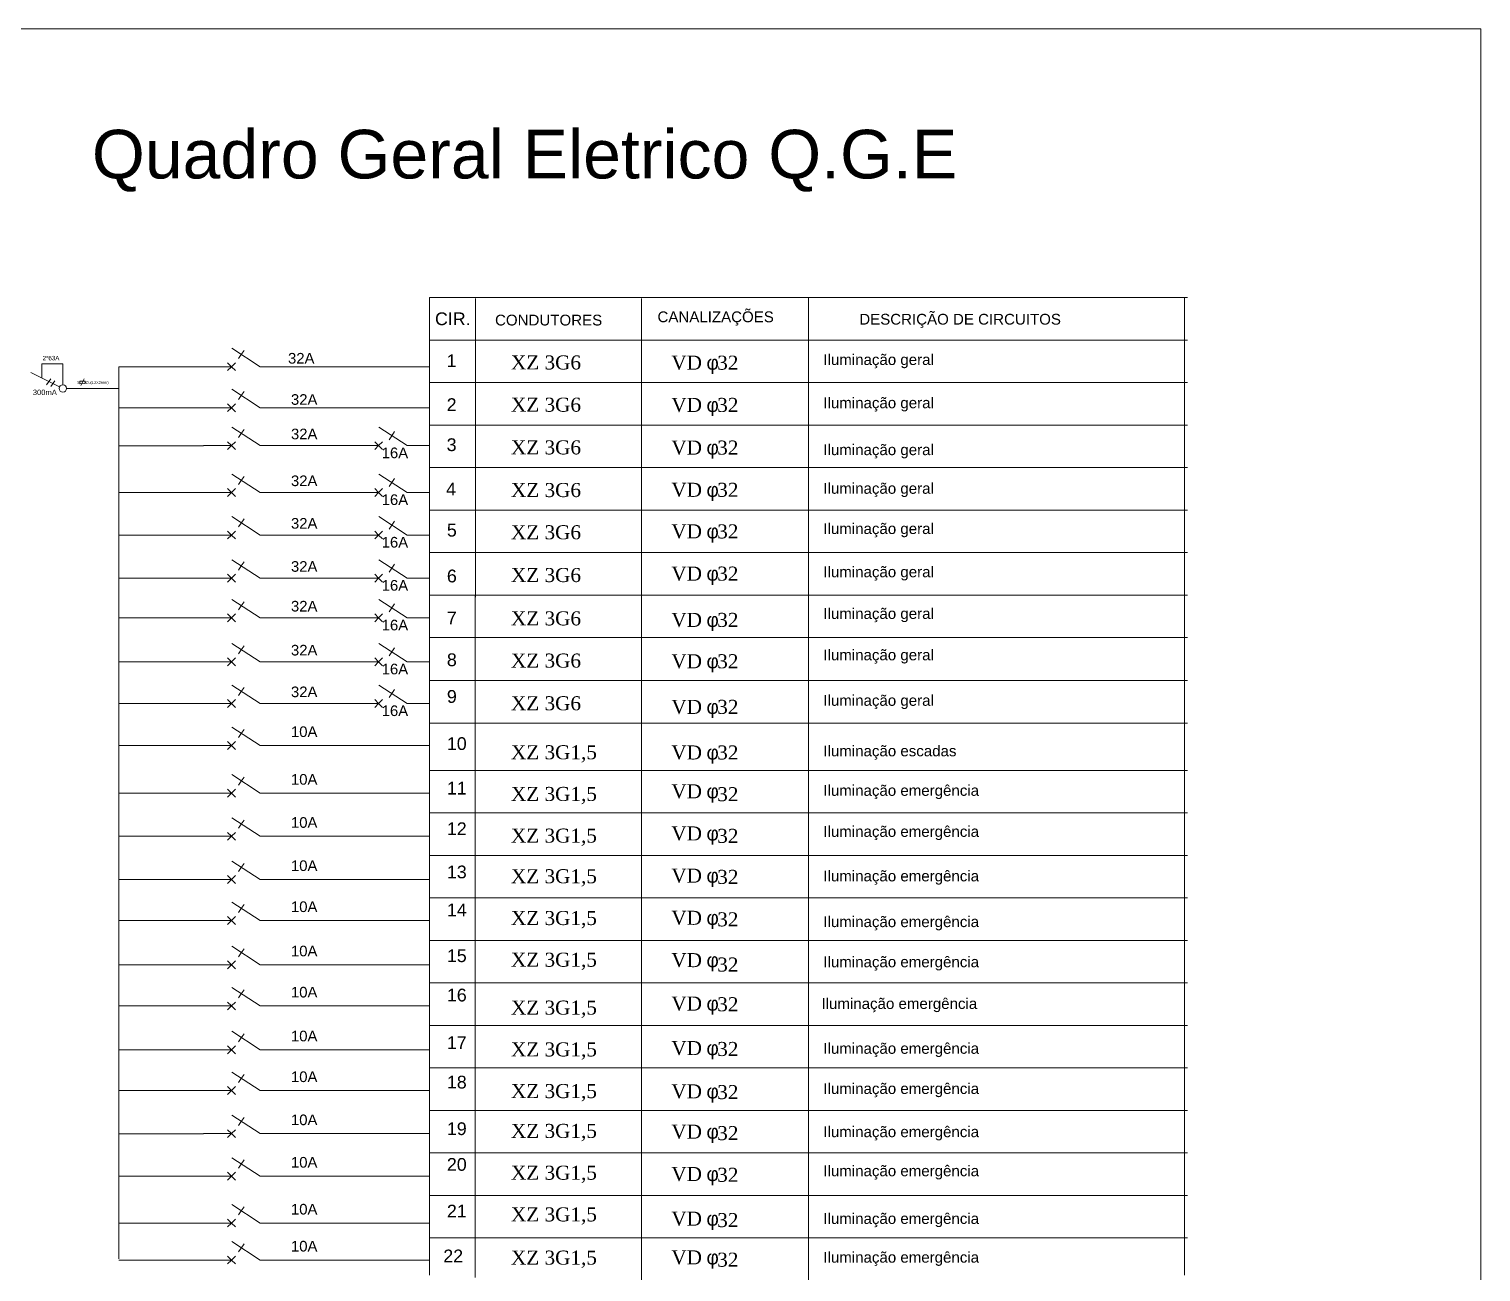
# Model space of a CAD drawing. Extents: x -17539 to 1421, y -3169 to 802964.
# Drawn here: x 659.94 to 673.23, y 331.06 to 342.45 of the extents above; entities that cross this region are included whole.
import ezdxf
from ezdxf.enums import TextEntityAlignment as Align

# ---------------------------------------------------------------- set-up
doc = ezdxf.new("R2010")
doc.units = 0
doc.header["$LTSCALE"] = 25
doc.header["$MEASUREMENT"] = 0
doc.layers.get('0').update_dxf_attribs({"lineweight": 9})
doc.styles.add('MtXpl_Symbol', font='symbol.ttf')
doc.styles.add('MtXpl_Times_New_Roma', font='times.ttf')
doc.styles.add('ROMANS', font='arial.ttf')
doc.styles.get("Standard").update_dxf_attribs({"font": 'arial.ttf'})

msp = doc.modelspace()

# ---------------------------------------------------------------- linework, layer by layer
for p, q in [((652.235, 342.447), (673.235, 342.447)), ((673.235, 342.447), (673.235, 312.747)), ((663.605, 339.987), (670.546, 339.987)), ((663.605, 339.987), (663.605, 337.647)), ((664.025, 337.647), (664.025, 339.978)), ((665.546, 338.039), (665.546, 339.978)), ((667.075, 338.039), (667.075, 339.984)), ((670.52, 339.987), (670.52, 337.647)), ((662.053, 339.352), (661.795, 339.521)), ((661.879, 339.463), (661.906, 339.5)), ((663.605, 339.596), (670.546, 339.596)), ((663.825, 339.596), (670.546, 339.596)), ((660.055, 339.247), (660.055, 339.38)), ((660.055, 339.38), (660.246, 339.38)), ((660.246, 339.38), (660.246, 339.187)), ((661.792, 339.352), (661.756, 339.388)), ((661.792, 339.352), (661.828, 339.388)), ((661.879, 339.463), (661.854, 339.426)), ((660.216, 339.168), (659.952, 339.298)), ((660.138, 339.242), (660.097, 339.185)), ((660.412, 339.181), (660.443, 339.24)), ((660.759, 339.351), (661.536, 339.352)), ((660.759, 339.351), (660.759, 331.177)), ((661.534, 339.352), (661.792, 339.352)), ((661.792, 339.352), (661.756, 339.316)), ((661.768, 339.329), (661.768, 339.329)), ((661.768, 339.329), (661.768, 339.329)), ((661.768, 339.329), (661.768, 339.329)), ((661.768, 339.329), (661.768, 339.329)), ((661.792, 339.352), (661.828, 339.316)), ((662.053, 339.352), (662.296, 339.352)), ((663.605, 339.352), (662.296, 339.352)), ((660.172, 339.224), (660.137, 339.17)), ((660.281, 339.153), (660.759, 339.153)), ((660.45, 339.22), (660.402, 339.22)), ((660.402, 339.196), (660.402, 339.22)), ((660.402, 339.196), (660.45, 339.197)), ((660.45, 339.197), (660.45, 339.221)), ((662.053, 338.976), (661.795, 339.146)), ((661.879, 339.087), (661.906, 339.124)), ((663.605, 339.209), (670.547, 339.209)), ((660.759, 338.976), (661.536, 338.976)), ((661.534, 338.976), (661.792, 338.976)), ((661.792, 338.976), (661.756, 339.013)), ((661.792, 338.976), (661.756, 338.941)), ((661.792, 338.976), (661.828, 339.013)), ((661.792, 338.976), (661.828, 338.94)), ((661.879, 339.087), (661.854, 339.051)), ((662.053, 338.976), (662.296, 338.976)), ((663.606, 338.976), (662.296, 338.976)), ((661.768, 338.953), (661.768, 338.953)), ((661.768, 338.953), (661.768, 338.953)), ((661.768, 338.953), (661.768, 338.953)), ((661.768, 338.953), (661.768, 338.953)), ((662.053, 338.629), (661.795, 338.798)), ((661.879, 338.739), (661.854, 338.703)), ((661.879, 338.739), (661.906, 338.776)), ((663.4, 338.629), (663.142, 338.798)), ((663.259, 338.72), (663.234, 338.683)), ((663.259, 338.72), (663.285, 338.757)), ((663.605, 338.818), (670.546, 338.818)), ((660.759, 338.628), (661.536, 338.628)), ((661.534, 338.629), (661.792, 338.629)), ((661.792, 338.629), (661.756, 338.665)), ((661.792, 338.629), (661.756, 338.593)), ((661.768, 338.605), (661.768, 338.605)), ((661.768, 338.605), (661.768, 338.605)), ((661.768, 338.605), (661.768, 338.605)), ((661.768, 338.605), (661.768, 338.605)), ((661.792, 338.629), (661.828, 338.665)), ((661.792, 338.629), (661.828, 338.593)), ((662.053, 338.629), (662.296, 338.629)), ((663.139, 338.629), (662.296, 338.629)), ((663.139, 338.629), (663.103, 338.665)), ((663.139, 338.629), (663.103, 338.593)), ((663.139, 338.629), (663.175, 338.665)), ((663.139, 338.629), (663.175, 338.593)), ((663.4, 338.629), (663.607, 338.629)), ((662.053, 338.2), (661.795, 338.369)), ((661.879, 338.311), (661.854, 338.274)), ((661.879, 338.311), (661.906, 338.347)), ((663.4, 338.2), (663.142, 338.369)), ((663.259, 338.291), (663.285, 338.328)), ((663.605, 338.428), (670.547, 338.428)), ((660.759, 338.199), (661.536, 338.199)), ((661.534, 338.2), (661.792, 338.2)), ((661.792, 338.2), (661.756, 338.236)), ((661.792, 338.2), (661.756, 338.164)), ((661.768, 338.176), (661.768, 338.176)), ((661.768, 338.176), (661.768, 338.176)), ((661.768, 338.176), (661.768, 338.176)), ((661.768, 338.176), (661.768, 338.176)), ((661.792, 338.2), (661.828, 338.236)), ((661.792, 338.2), (661.828, 338.164)), ((662.053, 338.2), (662.296, 338.2)), ((663.139, 338.2), (662.296, 338.2)), ((663.139, 338.2), (663.103, 338.236)), ((663.139, 338.2), (663.103, 338.164)), ((663.139, 338.2), (663.175, 338.236)), ((663.139, 338.2), (663.175, 338.164)), ((663.259, 338.291), (663.234, 338.254)), ((663.4, 338.2), (663.607, 338.2)), ((663.605, 338.039), (670.547, 338.039)), ((665.546, 338.039), (665.546, 337.649)), ((667.075, 338.039), (667.075, 337.649)), ((662.053, 337.81), (661.795, 337.979)), ((661.879, 337.92), (661.854, 337.884)), ((661.879, 337.92), (661.906, 337.957)), ((663.4, 337.81), (663.142, 337.979)), ((663.259, 337.901), (663.234, 337.864)), ((663.259, 337.901), (663.285, 337.937)), ((660.759, 337.809), (661.536, 337.809)), ((661.534, 337.81), (661.792, 337.81)), ((661.792, 337.81), (661.756, 337.846)), ((661.792, 337.81), (661.756, 337.774)), ((661.768, 337.786), (661.768, 337.786)), ((661.768, 337.786), (661.768, 337.786)), ((661.768, 337.786), (661.768, 337.786)), ((661.768, 337.786), (661.768, 337.786)), ((661.792, 337.81), (661.828, 337.846)), ((661.792, 337.81), (661.828, 337.774)), ((662.053, 337.81), (662.296, 337.81)), ((663.139, 337.81), (662.296, 337.81)), ((663.139, 337.81), (663.103, 337.846)), ((663.139, 337.81), (663.103, 337.774)), ((663.139, 337.81), (663.175, 337.846)), ((663.139, 337.81), (663.175, 337.774)), ((663.4, 337.81), (663.607, 337.81)), ((663.605, 337.649), (670.547, 337.649)), ((663.605, 337.647), (663.605, 337.257)), ((664.025, 337.647), (664.025, 337.239)), ((665.546, 337.649), (665.546, 337.26)), ((667.075, 337.649), (667.075, 337.26)), ((670.52, 337.647), (670.52, 337.257)), ((662.053, 337.415), (661.795, 337.584)), ((661.879, 337.526), (661.854, 337.489)), ((661.879, 337.526), (661.906, 337.563)), ((663.4, 337.415), (663.142, 337.584)), ((663.259, 337.506), (663.234, 337.47)), ((663.259, 337.506), (663.285, 337.543)), ((660.759, 337.415), (661.536, 337.415)), ((661.534, 337.415), (661.792, 337.415)), ((661.792, 337.415), (661.756, 337.451)), ((661.792, 337.415), (661.756, 337.379)), ((661.768, 337.392), (661.768, 337.392)), ((661.768, 337.392), (661.768, 337.392)), ((661.768, 337.392), (661.768, 337.392)), ((661.768, 337.392), (661.768, 337.392)), ((661.792, 337.415), (661.828, 337.451)), ((661.792, 337.415), (661.828, 337.379)), ((662.053, 337.415), (662.296, 337.415)), ((663.139, 337.415), (662.296, 337.415)), ((663.139, 337.415), (663.103, 337.451)), ((663.139, 337.415), (663.103, 337.379)), ((663.139, 337.415), (663.175, 337.451)), ((663.139, 337.415), (663.175, 337.379)), ((663.4, 337.415), (663.607, 337.415)), ((663.605, 337.26), (670.547, 337.26)), ((663.605, 337.257), (663.605, 336.868)), ((664.024, 337.257), (664.024, 336.849)), ((665.546, 337.26), (665.546, 336.87)), ((667.075, 337.26), (667.075, 336.87)), ((670.52, 337.257), (670.52, 336.868)), ((662.053, 337.051), (661.795, 337.22)), ((661.879, 337.161), (661.854, 337.125)), ((661.879, 337.161), (661.906, 337.198)), ((663.4, 337.051), (663.142, 337.22)), ((663.259, 337.142), (663.234, 337.105)), ((663.259, 337.142), (663.285, 337.178)), ((660.759, 337.05), (661.536, 337.05)), ((661.534, 337.051), (661.792, 337.051)), ((661.792, 337.051), (661.756, 337.087)), ((661.792, 337.051), (661.756, 337.015)), ((661.768, 337.027), (661.768, 337.027)), ((661.768, 337.027), (661.768, 337.027)), ((661.768, 337.027), (661.768, 337.027)), ((661.768, 337.027), (661.768, 337.027)), ((661.792, 337.051), (661.828, 337.087)), ((661.792, 337.051), (661.828, 337.014)), ((662.053, 337.051), (662.296, 337.051)), ((663.139, 337.051), (662.296, 337.051)), ((663.139, 337.051), (663.103, 337.087)), ((663.139, 337.051), (663.103, 337.015)), ((663.139, 337.051), (663.175, 337.087)), ((663.139, 337.051), (663.175, 337.014)), ((663.4, 337.051), (663.607, 337.051)), ((663.604, 336.87), (670.547, 336.87)), ((663.605, 336.868), (663.604, 336.478)), ((663.605, 336.865), (663.604, 336.475)), ((664.024, 336.868), (664.024, 336.46)), ((664.024, 336.865), (664.024, 336.457)), ((665.546, 336.868), (665.546, 336.478)), ((667.075, 336.868), (667.075, 336.478)), ((670.52, 336.868), (670.52, 336.478)), ((670.52, 336.865), (670.52, 336.475)), ((662.053, 336.647), (661.795, 336.817)), ((661.879, 336.758), (661.854, 336.722)), ((661.879, 336.758), (661.906, 336.795)), ((663.4, 336.647), (663.142, 336.817)), ((663.259, 336.739), (663.234, 336.702)), ((663.259, 336.739), (663.285, 336.775)), ((660.759, 336.647), (661.536, 336.647)), ((661.534, 336.647), (661.792, 336.647)), ((661.792, 336.647), (661.756, 336.684)), ((661.792, 336.647), (661.756, 336.612)), ((661.768, 336.624), (661.768, 336.624)), ((661.768, 336.624), (661.768, 336.624)), ((661.768, 336.624), (661.768, 336.624)), ((661.768, 336.624), (661.768, 336.624)), ((661.792, 336.647), (661.828, 336.684)), ((661.792, 336.647), (661.828, 336.611)), ((662.053, 336.647), (662.296, 336.647)), ((663.139, 336.647), (662.296, 336.647)), ((663.139, 336.647), (663.103, 336.684)), ((663.139, 336.647), (663.103, 336.612)), ((663.139, 336.647), (663.175, 336.684)), ((663.139, 336.647), (663.175, 336.611)), ((663.4, 336.647), (663.607, 336.647)), ((662.053, 336.266), (661.795, 336.435)), ((663.4, 336.266), (663.142, 336.435)), ((663.604, 336.478), (663.604, 336.089)), ((663.604, 336.478), (670.547, 336.478)), ((663.604, 336.473), (663.604, 336.083)), ((664.024, 336.478), (664.024, 336.07)), ((664.024, 336.473), (664.024, 336.065)), ((665.546, 336.475), (665.546, 336.086)), ((667.075, 336.475), (667.075, 336.086)), ((670.52, 336.478), (670.52, 336.089)), ((670.52, 336.473), (670.52, 336.083)), ((661.792, 336.266), (661.756, 336.302)), ((661.792, 336.266), (661.828, 336.302)), ((661.879, 336.377), (661.854, 336.34)), ((661.879, 336.377), (661.906, 336.413)), ((663.139, 336.266), (663.103, 336.302)), ((663.139, 336.266), (663.175, 336.302)), ((663.259, 336.357), (663.234, 336.32)), ((663.259, 336.357), (663.285, 336.394)), ((660.759, 336.265), (661.536, 336.265)), ((661.534, 336.266), (661.792, 336.266)), ((661.792, 336.266), (661.756, 336.23)), ((661.768, 336.242), (661.768, 336.242)), ((661.768, 336.242), (661.768, 336.242)), ((661.768, 336.242), (661.768, 336.242)), ((661.768, 336.242), (661.768, 336.242)), ((661.792, 336.266), (661.828, 336.23)), ((662.053, 336.266), (662.296, 336.266)), ((663.139, 336.266), (662.296, 336.266)), ((663.139, 336.266), (663.103, 336.23)), ((663.139, 336.266), (663.175, 336.23)), ((663.4, 336.266), (663.607, 336.266)), ((662.053, 335.881), (661.795, 336.05)), ((663.604, 336.089), (663.604, 335.699)), ((663.604, 336.086), (670.546, 336.086)), ((664.024, 336.089), (664.024, 335.681)), ((665.546, 336.086), (665.546, 335.653)), ((667.075, 336.086), (667.075, 335.653)), ((670.52, 336.089), (670.52, 335.699)), ((661.792, 335.881), (661.756, 335.917)), ((661.792, 335.881), (661.828, 335.917)), ((661.879, 335.992), (661.854, 335.955)), ((661.879, 335.992), (661.906, 336.028)), ((660.759, 335.88), (661.536, 335.881)), ((661.534, 335.881), (661.792, 335.881)), ((661.792, 335.881), (661.756, 335.845)), ((661.768, 335.857), (661.768, 335.857)), ((661.768, 335.857), (661.768, 335.857)), ((661.768, 335.857), (661.768, 335.857)), ((661.768, 335.857), (661.768, 335.857)), ((661.792, 335.881), (661.828, 335.845)), ((662.053, 335.881), (662.296, 335.881)), ((663.606, 335.881), (662.296, 335.881)), ((663.604, 335.699), (663.604, 335.31)), ((663.604, 335.653), (670.547, 335.653)), ((664.024, 335.699), (664.024, 335.292)), ((665.546, 335.653), (665.546, 335.264)), ((667.075, 335.653), (667.075, 335.264)), ((670.52, 335.699), (670.52, 335.31)), ((662.053, 335.444), (661.795, 335.614)), ((661.879, 335.555), (661.854, 335.518)), ((661.879, 335.555), (661.906, 335.592)), ((660.759, 335.444), (661.536, 335.444)), ((661.534, 335.444), (661.792, 335.444)), ((661.792, 335.444), (661.756, 335.48)), ((661.792, 335.444), (661.756, 335.408)), ((661.768, 335.421), (661.768, 335.421)), ((661.768, 335.421), (661.768, 335.421)), ((661.768, 335.421), (661.768, 335.421)), ((661.768, 335.421), (661.768, 335.421)), ((661.792, 335.444), (661.828, 335.48)), ((661.792, 335.444), (661.828, 335.408)), ((662.053, 335.444), (662.296, 335.444)), ((663.606, 335.444), (662.296, 335.444)), ((663.604, 335.31), (663.604, 334.92)), ((663.604, 335.264), (670.547, 335.264)), ((664.024, 335.31), (664.024, 334.902)), ((665.546, 335.264), (665.546, 334.874)), ((667.075, 335.264), (667.075, 334.874)), ((670.52, 335.31), (670.52, 334.92)), ((662.053, 335.049), (661.795, 335.219)), ((661.879, 335.16), (661.854, 335.123)), ((661.879, 335.16), (661.906, 335.197)), ((660.759, 335.049), (661.536, 335.049)), ((661.534, 335.049), (661.792, 335.049)), ((661.792, 335.049), (661.756, 335.085)), ((661.792, 335.049), (661.756, 335.013)), ((661.768, 335.026), (661.768, 335.026)), ((661.768, 335.026), (661.768, 335.026)), ((661.768, 335.026), (661.768, 335.026)), ((661.768, 335.026), (661.768, 335.026)), ((661.792, 335.049), (661.828, 335.085)), ((661.792, 335.049), (661.828, 335.013)), ((662.053, 335.049), (662.296, 335.049)), ((663.606, 335.049), (662.296, 335.049)), ((663.604, 334.92), (663.604, 334.531)), ((663.604, 334.874), (670.547, 334.874)), ((664.024, 334.92), (664.024, 334.513)), ((665.546, 334.874), (665.546, 334.485)), ((667.075, 334.874), (667.075, 334.485)), ((670.52, 334.92), (670.52, 334.531)), ((662.053, 334.653), (661.795, 334.822)), ((661.879, 334.763), (661.854, 334.727)), ((661.879, 334.763), (661.906, 334.8)), ((660.759, 334.652), (661.536, 334.652)), ((661.534, 334.653), (661.792, 334.653)), ((661.792, 334.653), (661.756, 334.689)), ((661.792, 334.653), (661.756, 334.617)), ((661.768, 334.629), (661.768, 334.629)), ((661.768, 334.629), (661.768, 334.629)), ((661.768, 334.629), (661.768, 334.629)), ((661.768, 334.629), (661.768, 334.629)), ((661.792, 334.653), (661.828, 334.689)), ((661.792, 334.653), (661.828, 334.617)), ((662.053, 334.653), (662.296, 334.653)), ((663.606, 334.653), (662.296, 334.653)), ((662.053, 334.277), (661.795, 334.446)), ((663.604, 334.531), (663.604, 334.141)), ((663.604, 334.485), (670.547, 334.485)), ((664.024, 334.531), (664.024, 334.123)), ((665.546, 334.485), (665.546, 334.095)), ((667.075, 334.485), (667.075, 334.095)), ((670.52, 334.531), (670.52, 334.141)), ((661.792, 334.277), (661.756, 334.313)), ((661.792, 334.277), (661.828, 334.313)), ((661.879, 334.388), (661.854, 334.351)), ((661.879, 334.388), (661.906, 334.424)), ((660.759, 334.276), (661.536, 334.277)), ((661.534, 334.277), (661.792, 334.277)), ((661.792, 334.277), (661.756, 334.241)), ((661.768, 334.254), (661.768, 334.254)), ((661.768, 334.254), (661.768, 334.254)), ((661.768, 334.254), (661.768, 334.254)), ((661.768, 334.254), (661.768, 334.254)), ((661.792, 334.277), (661.828, 334.241)), ((662.053, 334.277), (662.296, 334.277)), ((663.606, 334.277), (662.296, 334.277)), ((662.053, 333.871), (661.795, 334.041)), ((663.604, 334.141), (663.604, 333.752)), ((663.604, 334.095), (670.547, 334.095)), ((664.024, 334.141), (664.024, 333.734)), ((665.546, 334.095), (665.546, 333.706)), ((667.075, 334.095), (667.075, 333.706)), ((670.52, 334.141), (670.52, 333.752)), ((661.879, 333.982), (661.854, 333.945)), ((661.879, 333.982), (661.906, 334.019)), ((660.759, 333.871), (661.536, 333.871)), ((661.534, 333.871), (661.792, 333.871)), ((661.792, 333.871), (661.756, 333.907)), ((661.792, 333.871), (661.756, 333.836)), ((661.768, 333.848), (661.768, 333.848)), ((661.768, 333.848), (661.768, 333.848)), ((661.768, 333.848), (661.768, 333.848)), ((661.768, 333.848), (661.768, 333.848)), ((661.792, 333.871), (661.828, 333.907)), ((661.792, 333.871), (661.828, 333.835)), ((662.053, 333.871), (662.296, 333.871)), ((663.606, 333.871), (662.296, 333.871)), ((662.053, 333.494), (661.795, 333.664)), ((661.879, 333.605), (661.906, 333.642)), ((663.604, 333.752), (663.604, 333.362)), ((663.604, 333.706), (670.547, 333.706)), ((664.024, 333.752), (664.024, 333.344)), ((665.546, 333.706), (665.546, 333.316)), ((667.075, 333.706), (667.075, 333.316)), ((670.52, 333.752), (670.52, 333.362)), ((661.792, 333.494), (661.756, 333.53)), ((661.792, 333.494), (661.828, 333.53)), ((661.879, 333.605), (661.854, 333.568)), ((660.759, 333.494), (661.536, 333.494)), ((661.534, 333.494), (661.792, 333.494)), ((661.792, 333.494), (661.756, 333.458)), ((661.768, 333.471), (661.768, 333.471)), ((661.768, 333.471), (661.768, 333.471)), ((661.768, 333.471), (661.768, 333.471)), ((661.768, 333.471), (661.768, 333.471)), ((661.792, 333.494), (661.828, 333.458)), ((662.053, 333.494), (662.296, 333.494)), ((663.606, 333.494), (662.296, 333.494)), ((662.053, 333.092), (661.795, 333.262)), ((663.604, 333.362), (663.604, 332.973)), ((663.604, 333.316), (670.547, 333.316)), ((664.024, 333.362), (664.024, 332.955)), ((665.546, 333.316), (665.546, 332.927)), ((667.075, 333.316), (667.075, 332.927)), ((670.52, 333.362), (670.52, 332.973)), ((661.792, 333.092), (661.756, 333.128)), ((661.792, 333.092), (661.828, 333.128)), ((661.879, 333.203), (661.854, 333.167)), ((661.879, 333.203), (661.906, 333.24)), ((660.759, 333.092), (661.536, 333.092)), ((661.534, 333.092), (661.792, 333.092)), ((661.792, 333.092), (661.756, 333.057)), ((661.768, 333.069), (661.768, 333.069)), ((661.768, 333.069), (661.768, 333.069)), ((661.768, 333.069), (661.768, 333.069)), ((661.768, 333.069), (661.768, 333.069)), ((661.792, 333.092), (661.828, 333.056)), ((662.053, 333.092), (662.296, 333.092)), ((663.606, 333.092), (662.296, 333.092)), ((662.053, 332.719), (661.795, 332.888)), ((661.879, 332.83), (661.906, 332.867)), ((663.604, 332.973), (663.604, 332.584)), ((663.604, 332.927), (670.547, 332.927)), ((664.024, 332.973), (664.024, 332.565)), ((665.546, 332.927), (665.546, 332.537)), ((667.075, 332.927), (667.075, 332.537)), ((670.52, 332.973), (670.52, 332.584)), ((660.759, 332.719), (661.536, 332.719)), ((661.534, 332.719), (661.792, 332.719)), ((661.792, 332.719), (661.756, 332.755)), ((661.792, 332.719), (661.756, 332.683)), ((661.792, 332.719), (661.828, 332.755)), ((661.792, 332.719), (661.828, 332.683)), ((661.879, 332.83), (661.854, 332.793)), ((662.053, 332.719), (662.296, 332.719)), ((663.606, 332.719), (662.296, 332.719)), ((661.768, 332.696), (661.768, 332.696)), ((661.768, 332.696), (661.768, 332.696)), ((661.768, 332.696), (661.768, 332.696)), ((661.768, 332.696), (661.768, 332.696)), ((663.605, 332.584), (663.604, 332.194)), ((664.024, 332.584), (664.024, 332.176)), ((670.52, 332.584), (670.52, 332.194)), ((662.053, 332.324), (661.795, 332.493)), ((661.879, 332.435), (661.906, 332.471)), ((663.604, 332.537), (670.547, 332.537)), ((665.546, 332.537), (665.546, 332.148)), ((667.075, 332.537), (667.075, 332.148)), ((660.759, 332.323), (661.536, 332.323)), ((661.534, 332.324), (661.792, 332.324)), ((661.792, 332.324), (661.756, 332.36)), ((661.792, 332.324), (661.756, 332.288)), ((661.792, 332.324), (661.828, 332.36)), ((661.792, 332.324), (661.828, 332.288)), ((661.879, 332.435), (661.854, 332.398)), ((662.053, 332.324), (662.296, 332.324)), ((663.606, 332.324), (662.296, 332.324)), ((661.768, 332.3), (661.768, 332.3)), ((661.768, 332.3), (661.768, 332.3)), ((661.768, 332.3), (661.768, 332.3)), ((661.768, 332.3), (661.768, 332.3)), ((663.605, 332.194), (663.605, 331.805)), ((664.024, 332.194), (664.024, 331.786)), ((670.52, 332.194), (670.52, 331.805)), ((662.053, 331.935), (661.795, 332.104)), ((661.879, 332.046), (661.906, 332.083)), ((663.605, 332.148), (670.547, 332.148)), ((665.546, 332.148), (665.546, 331.758)), ((667.075, 332.148), (667.075, 331.758)), ((660.759, 331.934), (661.536, 331.935)), ((661.534, 331.935), (661.792, 331.935)), ((661.792, 331.935), (661.756, 331.971)), ((661.792, 331.935), (661.756, 331.899)), ((661.792, 331.935), (661.828, 331.971)), ((661.792, 331.935), (661.828, 331.899)), ((661.879, 332.046), (661.854, 332.009)), ((662.053, 331.935), (662.296, 331.935)), ((663.606, 331.935), (662.296, 331.935)), ((661.768, 331.912), (661.768, 331.912)), ((661.768, 331.912), (661.768, 331.912)), ((661.768, 331.912), (661.768, 331.912)), ((661.768, 331.912), (661.768, 331.912)), ((663.605, 331.805), (663.605, 331.415)), ((664.024, 331.805), (664.024, 331.397)), ((670.52, 331.805), (670.52, 331.415)), ((662.053, 331.505), (661.795, 331.675)), ((661.879, 331.616), (661.906, 331.653)), ((663.605, 331.758), (670.547, 331.758)), ((665.546, 331.758), (665.546, 331.369)), ((667.075, 331.758), (667.075, 331.369)), ((661.792, 331.505), (661.756, 331.541)), ((661.792, 331.505), (661.828, 331.541)), ((661.879, 331.616), (661.854, 331.579)), ((660.759, 331.505), (661.536, 331.505)), ((661.534, 331.505), (661.792, 331.505)), ((661.792, 331.505), (661.756, 331.469)), ((661.768, 331.482), (661.768, 331.482)), ((661.768, 331.482), (661.768, 331.482)), ((661.768, 331.482), (661.768, 331.482)), ((661.768, 331.482), (661.768, 331.482)), ((661.792, 331.505), (661.828, 331.469)), ((662.053, 331.505), (662.296, 331.505)), ((663.606, 331.505), (662.296, 331.505)), ((663.605, 331.415), (663.605, 331.026)), ((664.024, 331.415), (664.024, 331.007)), ((670.52, 331.415), (670.52, 331.026)), ((662.053, 331.166), (661.795, 331.335)), ((661.879, 331.276), (661.854, 331.24)), ((661.879, 331.276), (661.906, 331.313)), ((663.605, 331.369), (670.547, 331.369)), ((665.546, 331.369), (665.546, 330.98)), ((667.075, 331.369), (667.075, 330.98)), ((660.759, 331.165), (661.536, 331.165)), ((661.534, 331.166), (661.792, 331.166)), ((661.792, 331.166), (661.756, 331.202)), ((661.792, 331.166), (661.756, 331.13)), ((661.768, 331.142), (661.768, 331.142)), ((661.768, 331.142), (661.768, 331.142)), ((661.768, 331.142), (661.768, 331.142)), ((661.768, 331.142), (661.768, 331.142)), ((661.792, 331.166), (661.828, 331.202)), ((661.792, 331.166), (661.828, 331.13)), ((662.053, 331.166), (662.296, 331.166)), ((663.606, 331.166), (662.296, 331.166))]:
    msp.add_line(p, q)
msp.add_circle((660.247, 339.153), 0.0342)

# ---------------------------------------------------------------- texts
for s, height, style, p in [('CIR.', 0.1168, 'ROMANS', (663.655, 339.733)), ('CONDUTORES', 0.0988, 'ROMANS', (664.205, 339.73)), ('CANALIZAÇÕES', 0.09875, 'ROMANS', (665.693, 339.76)), ('DESCRIÇÃO DE CIRCUITOS', 0.09875, 'ROMANS', (667.541, 339.738)), ('2*63A', 0.0404, 'ROMANS', (660.061, 339.411)), ('32A', 0.0974, 'ROMANS', (662.309, 339.381)), ('1', 0.117, 'ROMANS', (663.762, 339.349)), ('XZ 3G6', 0.1285, 'MtXpl_Times_New_Roma', (664.351, 339.327)), ('VD ', 0.1285, 'MtXpl_Times_New_Roma', (665.82, 339.325)), ('f', 0.129, 'MtXpl_Symbol', (666.142, 339.325)), ('32', 0.1285, 'MtXpl_Times_New_Roma', (666.24, 339.325)), ('Iluminação geral', 0.09875, 'ROMANS', (667.212, 339.368)), ('32A', 0.0974, 'ROMANS', (662.336, 339.003)), ('2', 0.117, 'ROMANS', (663.762, 338.946)), ('XZ 3G6', 0.1285, 'MtXpl_Times_New_Roma', (664.351, 338.94)), ('VD ', 0.1285, 'MtXpl_Times_New_Roma', (665.82, 338.938)), ('f', 0.129, 'MtXpl_Symbol', (666.142, 338.938)), ('32', 0.1285, 'MtXpl_Times_New_Roma', (666.24, 338.938)), ('Iluminação geral', 0.09875, 'ROMANS', (667.212, 338.972)), ('32A', 0.0974, 'ROMANS', (662.336, 338.687)), ('3', 0.117, 'ROMANS', (663.762, 338.579)), ('16A', 0.0974, 'ROMANS', (663.167, 338.514)), ('XZ 3G6', 0.1285, 'MtXpl_Times_New_Roma', (664.351, 338.549)), ('VD ', 0.1285, 'MtXpl_Times_New_Roma', (665.82, 338.547)), ('f', 0.129, 'MtXpl_Symbol', (666.142, 338.547)), ('32', 0.1285, 'MtXpl_Times_New_Roma', (666.24, 338.547)), ('Iluminação geral', 0.09875, 'ROMANS', (667.212, 338.542)), ('32A', 0.0974, 'ROMANS', (662.336, 338.258)), ('16A', 0.0974, 'ROMANS', (663.167, 338.085)), ('4', 0.117, 'ROMANS', (663.757, 338.173)), ('XZ 3G6', 0.1285, 'MtXpl_Times_New_Roma', (664.351, 338.158)), ('VD ', 0.1285, 'MtXpl_Times_New_Roma', (665.82, 338.16)), ('f', 0.129, 'MtXpl_Symbol', (666.142, 338.16)), ('32', 0.1285, 'MtXpl_Times_New_Roma', (666.24, 338.16)), ('Iluminação geral', 0.09875, 'ROMANS', (667.212, 338.188)), ('32A', 0.0974, 'ROMANS', (662.336, 337.868)), ('5', 0.117, 'ROMANS', (663.764, 337.796)), ('XZ 3G6', 0.1285, 'MtXpl_Times_New_Roma', (664.351, 337.771)), ('VD ', 0.1285, 'MtXpl_Times_New_Roma', (665.82, 337.779)), ('32', 0.1285, 'MtXpl_Times_New_Roma', (666.24, 337.779)), ('Iluminação geral', 0.09875, 'ROMANS', (667.212, 337.819)), ('16A', 0.0974, 'ROMANS', (663.167, 337.695)), ('f', 0.129, 'MtXpl_Symbol', (666.142, 337.779)), ('32A', 0.0974, 'ROMANS', (662.336, 337.473)), ('XZ 3G6', 0.1285, 'MtXpl_Times_New_Roma', (664.351, 337.379)), ('VD ', 0.1285, 'MtXpl_Times_New_Roma', (665.82, 337.392)), ('32', 0.1285, 'MtXpl_Times_New_Roma', (666.24, 337.392)), ('Iluminação geral', 0.09875, 'ROMANS', (667.212, 337.423)), ('16A', 0.0974, 'ROMANS', (663.167, 337.3)), ('6', 0.117, 'ROMANS', (663.764, 337.376)), ('f', 0.129, 'MtXpl_Symbol', (666.142, 337.392)), ('32A', 0.0974, 'ROMANS', (662.336, 337.109)), ('7', 0.117, 'ROMANS', (663.764, 336.992)), ('XZ 3G6', 0.1285, 'MtXpl_Times_New_Roma', (664.351, 336.982)), ('Iluminação geral', 0.09875, 'ROMANS', (667.212, 337.041)), ('16A', 0.0974, 'ROMANS', (663.167, 336.936)), ('VD ', 0.1285, 'MtXpl_Times_New_Roma', (665.82, 336.968)), ('f', 0.129, 'MtXpl_Symbol', (666.142, 336.968)), ('32', 0.1285, 'MtXpl_Times_New_Roma', (666.24, 336.968)), ('32A', 0.0974, 'ROMANS', (662.336, 336.706)), ('8', 0.117, 'ROMANS', (663.764, 336.608)), ('XZ 3G6', 0.1285, 'MtXpl_Times_New_Roma', (664.351, 336.595)), ('VD ', 0.1285, 'MtXpl_Times_New_Roma', (665.82, 336.589)), ('32', 0.1285, 'MtXpl_Times_New_Roma', (666.24, 336.589)), ('Iluminação geral', 0.09875, 'ROMANS', (667.212, 336.662)), ('16A', 0.0974, 'ROMANS', (663.167, 336.533)), ('f', 0.129, 'MtXpl_Symbol', (666.142, 336.589)), ('32A', 0.0974, 'ROMANS', (662.336, 336.324)), ('9', 0.117, 'ROMANS', (663.764, 336.272)), ('XZ 3G6', 0.1285, 'MtXpl_Times_New_Roma', (664.351, 336.204)), ('32', 0.1285, 'MtXpl_Times_New_Roma', (666.24, 336.171)), ('Iluminação geral', 0.09875, 'ROMANS', (667.212, 336.245)), ('16A', 0.0974, 'ROMANS', (663.167, 336.151)), ('VD ', 0.1285, 'MtXpl_Times_New_Roma', (665.82, 336.171)), ('f', 0.129, 'MtXpl_Symbol', (666.142, 336.171)), ('10A', 0.0974, 'ROMANS', (662.336, 335.959)), ('10', 0.1168, 'ROMANS', (663.764, 335.84)), ('XZ 3G1,5', 0.1285, 'MtXpl_Times_New_Roma', (664.351, 335.755)), ('VD ', 0.1285, 'MtXpl_Times_New_Roma', (665.82, 335.753)), ('f', 0.129, 'MtXpl_Symbol', (666.142, 335.753)), ('32', 0.1285, 'MtXpl_Times_New_Roma', (666.24, 335.753)), ('Iluminação escadas', 0.09875, 'ROMANS', (667.212, 335.782)), ('10A', 0.0974, 'ROMANS', (662.336, 335.522)), ('11', 0.1168, 'ROMANS', (663.764, 335.432)), ('VD ', 0.1285, 'MtXpl_Times_New_Roma', (665.82, 335.397)), ('Iluminação emergência', 0.09875, 'ROMANS', (667.212, 335.42)), ('XZ 3G1,5', 0.1285, 'MtXpl_Times_New_Roma', (664.351, 335.373)), ('f', 0.129, 'MtXpl_Symbol', (666.142, 335.397)), ('32', 0.1285, 'MtXpl_Times_New_Roma', (666.24, 335.371)), ('10A', 0.0974, 'ROMANS', (662.336, 335.127)), ('12', 0.1168, 'ROMANS', (663.764, 335.06)), ('XZ 3G1,5', 0.1285, 'MtXpl_Times_New_Roma', (664.351, 334.991)), ('VD ', 0.1285, 'MtXpl_Times_New_Roma', (665.82, 335.011)), ('f', 0.129, 'MtXpl_Symbol', (666.142, 335.011)), ('32', 0.1285, 'MtXpl_Times_New_Roma', (666.24, 334.989)), ('Iluminação emergência', 0.09875, 'ROMANS', (667.212, 335.044)), ('10A', 0.0974, 'ROMANS', (662.336, 334.731)), ('13', 0.1168, 'ROMANS', (663.764, 334.664)), ('XZ 3G1,5', 0.1285, 'MtXpl_Times_New_Roma', (664.351, 334.619)), ('VD ', 0.1285, 'MtXpl_Times_New_Roma', (665.82, 334.624)), ('f', 0.129, 'MtXpl_Symbol', (666.142, 334.624)), ('32', 0.1285, 'MtXpl_Times_New_Roma', (666.24, 334.613)), ('Iluminação emergência', 0.09875, 'ROMANS', (667.212, 334.636)), ('10A', 0.0974, 'ROMANS', (662.336, 334.355)), ('14', 0.1168, 'ROMANS', (663.764, 334.316)), ('XZ 3G1,5', 0.1285, 'MtXpl_Times_New_Roma', (664.351, 334.236)), ('VD ', 0.1285, 'MtXpl_Times_New_Roma', (665.82, 334.238)), ('f', 0.129, 'MtXpl_Symbol', (666.142, 334.238)), ('32', 0.1285, 'MtXpl_Times_New_Roma', (666.24, 334.224)), ('Iluminação emergência', 0.09875, 'ROMANS', (667.212, 334.217)), ('10A', 0.0974, 'ROMANS', (662.336, 333.949)), ('15', 0.1168, 'ROMANS', (663.764, 333.896)), ('XZ 3G1,5', 0.1285, 'MtXpl_Times_New_Roma', (664.351, 333.854)), ('VD ', 0.1285, 'MtXpl_Times_New_Roma', (665.82, 333.85)), ('f', 0.129, 'MtXpl_Symbol', (666.142, 333.85)), ('32', 0.1285, 'MtXpl_Times_New_Roma', (666.24, 333.81)), ('Iluminação emergência', 0.09875, 'ROMANS', (667.212, 333.849)), ('10A', 0.0974, 'ROMANS', (662.336, 333.572)), ('16', 0.1168, 'ROMANS', (663.764, 333.536)), ('XZ 3G1,5', 0.1285, 'MtXpl_Times_New_Roma', (664.351, 333.415)), ('VD ', 0.1285, 'MtXpl_Times_New_Roma', (665.82, 333.452)), ('f', 0.129, 'MtXpl_Symbol', (666.142, 333.452)), ('32', 0.1285, 'MtXpl_Times_New_Roma', (666.24, 333.446)), ('Iluminação emergência', 0.09875, 'ROMANS', (667.195, 333.467)), ('10A', 0.0974, 'ROMANS', (662.336, 333.17)), ('17', 0.1168, 'ROMANS', (663.764, 333.1)), ('XZ 3G1,5', 0.1285, 'MtXpl_Times_New_Roma', (664.351, 333.032)), ('VD ', 0.1285, 'MtXpl_Times_New_Roma', (665.82, 333.044)), ('f', 0.129, 'MtXpl_Symbol', (666.142, 333.044)), ('32', 0.1285, 'MtXpl_Times_New_Roma', (666.24, 333.036)), ('Iluminação emergência', 0.09875, 'ROMANS', (667.212, 333.056)), ('10A', 0.0974, 'ROMANS', (662.336, 332.797)), ('18', 0.1168, 'ROMANS', (663.764, 332.738)), ('XZ 3G1,5', 0.1285, 'MtXpl_Times_New_Roma', (664.351, 332.65)), ('VD ', 0.1285, 'MtXpl_Times_New_Roma', (665.82, 332.647)), ('f', 0.129, 'MtXpl_Symbol', (666.142, 332.647)), ('32', 0.1285, 'MtXpl_Times_New_Roma', (666.24, 332.641)), ('Iluminação emergência', 0.09875, 'ROMANS', (667.212, 332.688)), ('10A', 0.0974, 'ROMANS', (662.336, 332.402)), ('19', 0.1168, 'ROMANS', (663.764, 332.311)), ('XZ 3G1,5', 0.1285, 'MtXpl_Times_New_Roma', (664.351, 332.285)), ('VD ', 0.1285, 'MtXpl_Times_New_Roma', (665.82, 332.278)), ('f', 0.129, 'MtXpl_Symbol', (666.142, 332.278)), ('32', 0.1285, 'MtXpl_Times_New_Roma', (666.24, 332.265)), ('Iluminação emergência', 0.09875, 'ROMANS', (667.212, 332.292)), ('10A', 0.0974, 'ROMANS', (662.336, 332.013)), ('20', 0.1168, 'ROMANS', (663.764, 331.984)), ('XZ 3G1,5', 0.1285, 'MtXpl_Times_New_Roma', (664.351, 331.902)), ('VD ', 0.1285, 'MtXpl_Times_New_Roma', (665.82, 331.89)), ('f', 0.129, 'MtXpl_Symbol', (666.142, 331.89)), ('32', 0.1285, 'MtXpl_Times_New_Roma', (666.24, 331.883)), ('Iluminação emergência', 0.09875, 'ROMANS', (667.212, 331.934)), ('10A', 0.0974, 'ROMANS', (662.336, 331.583)), ('21', 0.1168, 'ROMANS', (663.764, 331.556)), ('XZ 3G1,5', 0.1285, 'MtXpl_Times_New_Roma', (664.351, 331.52)), ('VD ', 0.1285, 'MtXpl_Times_New_Roma', (665.82, 331.481)), ('f', 0.129, 'MtXpl_Symbol', (666.142, 331.481)), ('32', 0.1285, 'MtXpl_Times_New_Roma', (666.24, 331.468)), ('Iluminação emergência', 0.09875, 'ROMANS', (667.212, 331.497)), ('10A', 0.0974, 'ROMANS', (662.336, 331.244)), ('22', 0.1168, 'ROMANS', (663.731, 331.145)), ('XZ 3G1,5', 0.1285, 'MtXpl_Times_New_Roma', (664.351, 331.124)), ('VD ', 0.1285, 'MtXpl_Times_New_Roma', (665.82, 331.126)), ('f', 0.129, 'MtXpl_Symbol', (666.142, 331.126)), ('32', 0.1285, 'MtXpl_Times_New_Roma', (666.24, 331.105)), ('Iluminação emergência', 0.09875, 'ROMANS', (667.212, 331.142))]:
    msp.add_text(s, height=height, dxfattribs=dict(style=style)).set_placement(p)
at = {"style": 'ROMANS'}
msp.add_text('3      Cu(12X2mm)', height=0.02538, dxfattribs=at).set_placement((660.521, 339.207), align=Align.MIDDLE_CENTER)
at = {"insert": (660.513, 341.523), "char_height": 0.44575, "attachment_point": 1}
msp.add_mtext_dynamic_manual_height_columns('Quadro Geral Eletrico Q.G.E', width=11.85459, gutter_width=2.229, heights=[1.009], dxfattribs=at)
at = {"insert": (659.972, 339.142), "char_height": 0.0496, "width": 0.08125, "attachment_point": 1}
msp.add_mtext('300mA', dxfattribs=at)

doc.saveas('drawing.dxf')
